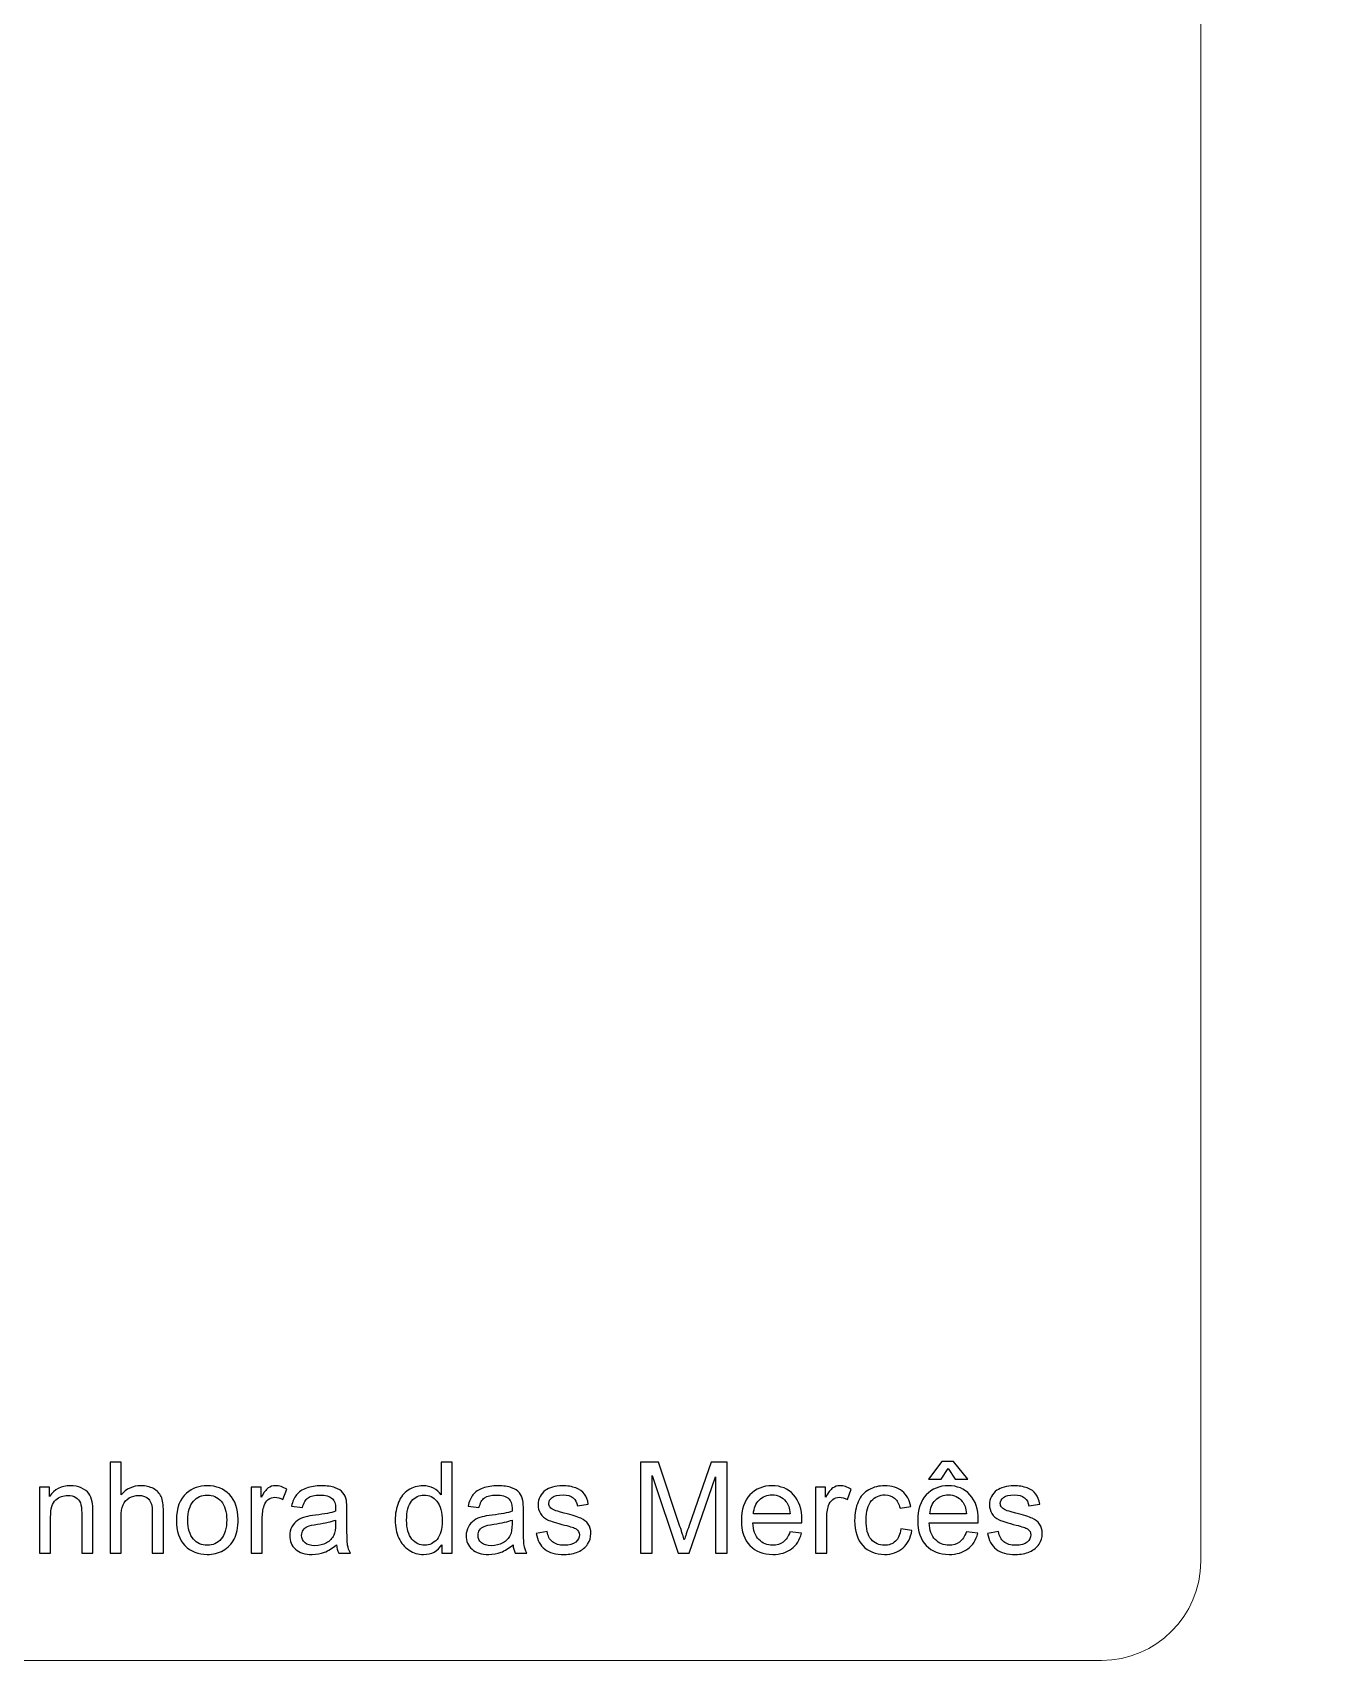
# Model space of a CAD drawing. Header units: millimetres. Extents: x -134 to 133, y -162 to 166.
# Drawn here: x 2.8 to 133.3, y -162 to 2.2 of the extents above; entities that cross this region are included whole.
import ezdxf

# ---------------------------------------------------------------- set-up
doc = ezdxf.new("R2010")
doc.units = ezdxf.units.MM
doc.header["$MEASUREMENT"] = 0
doc.layers.add('Camada 1', color=7, linetype='Continuous')

msp = doc.modelspace()

# ---------------------------------------------------------------- linework, layer by layer
at = {"layer": 'Camada 1', "color": 250, "lineweight": 9}
msp.add_open_spline([(116.988, 54.5105), (119.2175, 52.6726), (120.645, 49.8922), (120.645, 46.7945), (120.645, 46.7945), (120.645, 46.7945), (120.645, -152.0132), (120.645, -152.0132), (120.645, -152.0132), (120.645, -157.5132), (116.145, -162.0131), (110.645, -162.0131), (110.645, -162.0131), (110.645, -162.0131), (-110.4974, -162.0131), (-110.4974, -162.0131), (-110.4974, -162.0131), (-115.9974, -162.0131), (-120.4974, -157.5132), (-120.4974, -152.0132), (-120.4974, -152.0132), (-120.4974, -152.0132), (-120.4974, 46.7945), (-120.4974, 46.7945), (-120.4974, 46.7945), (-120.4974, 49.9418), (-119.0236, 52.7611), (-116.7324, 54.5976), (-116.7324, 54.5976), (-120.5942, 56.1412), (-123.912, 59.2826), (-125.8071, 64.4833), (-125.8071, 64.4833), (-133.6297, 85.9503), (-101.1914, 104.8485), (-80.6506, 93.2844), (-80.6506, 93.2844), (-73.9066, 89.4878), (-66.5243, 85.5481), (-62.4893, 94.2118), (-62.4893, 94.2118), (-60.6313, 91.2474), (-61.857, 89.659), (-58.4134, 85.569), (-58.4134, 85.569), (-47.4149, 72.5063), (-20.4788, 69.3511), (-12.5662, 80.955), (-12.5662, 80.955), (-5.6247, 91.1347), (-16.6613, 95.3443), (-19.0149, 94.2907), (-19.0149, 94.2907), (-19.0149, 94.2907), (-16.5687, 92.5904), (-16.5687, 92.5904), (-16.5687, 92.5904), (-7.7827, 87.2004), (-18.0842, 79.3493), (-23.0107, 78.693), (-23.0107, 78.693), (-39.6016, 76.4826), (-34.4709, 96.7939), (-34.7348, 97.4833), (-34.7348, 97.4833), (-35.9126, 98.736), (-36.5028, 98.9022), (-37.611, 99.8477), (-37.611, 99.8477), (-40.9194, 102.6701), (-42.7736, 104.5097), (-45.4176, 108.2238), (-45.4176, 108.2238), (-52.7442, 118.5157), (-45.8761, 128.565), (-37.55, 135.5109), (-37.55, 135.5109), (-35.6292, 137.1133), (-33.8432, 138.4733), (-31.0039, 139.8084), (-31.0039, 139.8084), (-28.1214, 141.1637), (-25.8478, 141.3659), (-23.1138, 142.278), (-23.1138, 142.278), (-27.4937, 144.0965), (-31.6026, 144.4994), (-29.8686, 151.4853), (-29.8686, 151.4853), (-28.7708, 155.9083), (-25.983, 158.6884), (-22.5085, 160.2961), (-22.5085, 160.2961), (-9.4008, 166.361), (-3.4093, 154.5586), (0.0274, 152.6398), (0.0274, 152.6398), (3.2186, 154.7741), (4.6135, 157.8551), (9.1365, 160.4954), (9.1365, 160.4954), (13.5748, 163.0861), (27.2982, 162.7136), (29.8975, 151.3807), (29.8975, 151.3807), (31.644, 143.7657), (25.7935, 143.7534), (23.4992, 142.0849), (23.4992, 142.0849), (35.909, 139.2442), (41.95, 132.7305), (47.1285, 123.4655), (47.1285, 123.4655), (53.3794, 112.2818), (39.7449, 101.1093), (34.757, 97.9546), (34.757, 97.9546), (34.9957, 92.9202), (36.3492, 86.951), (33.5971, 83.0275), (33.5971, 83.0275), (31.5891, 80.165), (28.1023, 77.8843), (22.8299, 78.6838), (22.8299, 78.6838), (18.6873, 79.312), (15.3408, 82.1904), (13.9028, 85.4142), (13.9028, 85.4142), (11.1748, 91.53), (16.5688, 91.5386), (19.0236, 94.2907), (19.0236, 94.2907), (15.916, 95.6365), (5.6025, 89.9129), (12.5044, 80.8362), (12.5044, 80.8362), (15.8348, 76.4564), (22.7999, 73.4626), (31.3317, 73.8002), (31.3317, 73.8002), (44.5801, 74.3243), (59.9266, 80.6888), (62.132, 94.4277), (62.132, 94.4277), (68.8155, 86.1682), (70.545, 88.2647), (80.6676, 93.3031), (80.6676, 93.3031), (103.9884, 104.9105), (133.3216, 84.8789), (125.7978, 64.4725), (125.7978, 64.4725), (124.044, 59.7159), (121.4389, 56.1281), (116.988, 54.5105)], degree=3, knots=[0, 0, 0, 0, 0.025, 0.025, 0.025, 0.025, 0.05, 0.05, 0.05, 0.05, 0.075, 0.075, 0.075, 0.075, 0.1, 0.1, 0.1, 0.1, 0.125, 0.125, 0.125, 0.125, 0.15, 0.15, 0.15, 0.15, 0.175, 0.175, 0.175, 0.175, 0.2, 0.2, 0.2, 0.2, 0.225, 0.225, 0.225, 0.225, 0.25, 0.25, 0.25, 0.25, 0.275, 0.275, 0.275, 0.275, 0.3, 0.3, 0.3, 0.3, 0.325, 0.325, 0.325, 0.325, 0.35, 0.35, 0.35, 0.35, 0.375, 0.375, 0.375, 0.375, 0.4, 0.4, 0.4, 0.4, 0.425, 0.425, 0.425, 0.425, 0.45, 0.45, 0.45, 0.45, 0.475, 0.475, 0.475, 0.475, 0.5, 0.5, 0.5, 0.5, 0.525, 0.525, 0.525, 0.525, 0.55, 0.55, 0.55, 0.55, 0.575, 0.575, 0.575, 0.575, 0.6, 0.6, 0.6, 0.6, 0.625, 0.625, 0.625, 0.625, 0.65, 0.65, 0.65, 0.65, 0.675, 0.675, 0.675, 0.675, 0.7, 0.7, 0.7, 0.7, 0.725, 0.725, 0.725, 0.725, 0.75, 0.75, 0.75, 0.75, 0.775, 0.775, 0.775, 0.775, 0.8, 0.8, 0.8, 0.8, 0.825, 0.825, 0.825, 0.825, 0.85, 0.85, 0.85, 0.85, 0.875, 0.875, 0.875, 0.875, 0.9, 0.9, 0.9, 0.9, 0.925, 0.925, 0.925, 0.925, 0.95, 0.95, 0.95, 0.95, 1, 1, 1, 1], dxfattribs=at)
at = {"layer": 'Camada 1', "color": 250}
for points, knots in [([(10.6125, -151.1814), (10.6125, -151.1814), (10.6125, -142.0125), (10.6125, -142.0125), (10.6125, -142.0125), (10.6125, -142.0125), (11.7394, -142.0125), (11.7394, -142.0125), (11.7394, -142.0125), (11.7394, -142.0125), (11.7394, -145.3121), (11.7394, -145.3121), (11.7394, -145.3121), (12.2623, -144.6996), (12.9218, -144.3944), (13.72, -144.3944), (13.72, -144.3944), (14.2087, -144.3944), (14.6335, -144.4904), (14.9963, -144.6846), (14.9963, -144.6846), (15.357, -144.8789), (15.6152, -145.1456), (15.771, -145.4871), (15.771, -145.4871), (15.9268, -145.8286), (16.0037, -146.3259), (16.0037, -146.9747), (16.0037, -146.9747), (16.0037, -146.9747), (16.0037, -151.1814), (16.0037, -151.1814), (16.0037, -151.1814), (16.0037, -151.1814), (14.8768, -151.1814), (14.8768, -151.1814), (14.8768, -151.1814), (14.8768, -151.1814), (14.8768, -146.979), (14.8768, -146.979), (14.8768, -146.979), (14.8768, -146.4177), (14.7551, -146.0079), (14.5139, -145.7518), (14.5139, -145.7518), (14.2706, -145.4957), (13.9292, -145.3676), (13.4852, -145.3676), (13.4852, -145.3676), (13.1544, -145.3676), (12.8428, -145.453), (12.5504, -145.6259), (12.5504, -145.6259), (12.258, -145.7987), (12.051, -146.0335), (11.9251, -146.3302), (11.9251, -146.3302), (11.8013, -146.6247), (11.7394, -147.0324), (11.7394, -147.5531), (11.7394, -147.5531), (11.7394, -147.5531), (11.7394, -151.1814), (11.7394, -151.1814), (11.7394, -151.1814), (11.7394, -151.1814), (10.6125, -151.1814), (10.6125, -151.1814)], [0, 0, 0, 0, 0.05555556, 0.05555556, 0.05555556, 0.05555556, 0.11111111, 0.11111111, 0.11111111, 0.11111111, 0.16666667, 0.16666667, 0.16666667, 0.16666667, 0.22222222, 0.22222222, 0.22222222, 0.22222222, 0.27777778, 0.27777778, 0.27777778, 0.27777778, 0.33333333, 0.33333333, 0.33333333, 0.33333333, 0.38888889, 0.38888889, 0.38888889, 0.38888889, 0.44444444, 0.44444444, 0.44444444, 0.44444444, 0.5, 0.5, 0.5, 0.5, 0.55555556, 0.55555556, 0.55555556, 0.55555556, 0.61111111, 0.61111111, 0.61111111, 0.61111111, 0.66666667, 0.66666667, 0.66666667, 0.66666667, 0.72222222, 0.72222222, 0.72222222, 0.72222222, 0.77777778, 0.77777778, 0.77777778, 0.77777778, 0.83333333, 0.83333333, 0.83333333, 0.83333333, 0.88888889, 0.88888889, 0.88888889, 0.88888889, 1, 1, 1, 1]), ([(44.0909, -151.1814), (44.0909, -151.1814), (44.0909, -150.3384), (44.0909, -150.3384), (44.0909, -150.3384), (43.6704, -150.9936), (43.0515, -151.3223), (42.2341, -151.3223), (42.2341, -151.3223), (41.7048, -151.3223), (41.2181, -151.1771), (40.7763, -150.8847), (40.7763, -150.8847), (40.3324, -150.5945), (39.9888, -150.1868), (39.7434, -149.6661), (39.7434, -149.6661), (39.5, -149.1432), (39.3784, -148.5434), (39.3784, -147.8647), (39.3784, -147.8647), (39.3784, -147.2031), (39.4894, -146.6034), (39.7092, -146.0634), (39.7092, -146.0634), (39.9312, -145.5255), (40.262, -145.1115), (40.7038, -144.8255), (40.7038, -144.8255), (41.1434, -144.5374), (41.6386, -144.3944), (42.1828, -144.3944), (42.1828, -144.3944), (42.5841, -144.3944), (42.9405, -144.4798), (43.2521, -144.6484), (43.2521, -144.6484), (43.5637, -144.817), (43.8177, -145.0389), (44.0141, -145.31), (44.0141, -145.31), (44.0141, -145.31), (44.0141, -142.0125), (44.0141, -142.0125), (44.0141, -142.0125), (44.0141, -142.0125), (45.141, -142.0125), (45.141, -142.0125), (45.141, -142.0125), (45.141, -142.0125), (45.141, -151.1814), (45.141, -151.1814), (45.141, -151.1814), (45.141, -151.1814), (44.0909, -151.1814), (44.0909, -151.1814)], [0, 0, 0, 0, 0.06666667, 0.06666667, 0.06666667, 0.06666667, 0.13333333, 0.13333333, 0.13333333, 0.13333333, 0.2, 0.2, 0.2, 0.2, 0.26666667, 0.26666667, 0.26666667, 0.26666667, 0.33333333, 0.33333333, 0.33333333, 0.33333333, 0.4, 0.4, 0.4, 0.4, 0.46666667, 0.46666667, 0.46666667, 0.46666667, 0.53333333, 0.53333333, 0.53333333, 0.53333333, 0.6, 0.6, 0.6, 0.6, 0.66666667, 0.66666667, 0.66666667, 0.66666667, 0.73333333, 0.73333333, 0.73333333, 0.73333333, 0.8, 0.8, 0.8, 0.8, 0.86666667, 0.86666667, 0.86666667, 0.86666667, 1, 1, 1, 1]), ([(64.1212, -151.1814), (64.1212, -151.1814), (64.1212, -142.0125), (64.1212, -142.0125), (64.1212, -142.0125), (64.1212, -142.0125), (65.9396, -142.0125), (65.9396, -142.0125), (65.9396, -142.0125), (65.9396, -142.0125), (68.1081, -148.5029), (68.1081, -148.5029), (68.1081, -148.5029), (68.3087, -149.1069), (68.4538, -149.5593), (68.5456, -149.8603), (68.5456, -149.8603), (68.6502, -149.5273), (68.8145, -149.0364), (69.0365, -148.3898), (69.0365, -148.3898), (69.0365, -148.3898), (71.2433, -142.0125), (71.2433, -142.0125), (71.2433, -142.0125), (71.2433, -142.0125), (72.8675, -142.0125), (72.8675, -142.0125), (72.8675, -142.0125), (72.8675, -142.0125), (72.8675, -151.1814), (72.8675, -151.1814), (72.8675, -151.1814), (72.8675, -151.1814), (71.7022, -151.1814), (71.7022, -151.1814), (71.7022, -151.1814), (71.7022, -151.1814), (71.7022, -143.5108), (71.7022, -143.5108), (71.7022, -143.5108), (71.7022, -143.5108), (69.0258, -151.1814), (69.0258, -151.1814), (69.0258, -151.1814), (69.0258, -151.1814), (67.9331, -151.1814), (67.9331, -151.1814), (67.9331, -151.1814), (67.9331, -151.1814), (65.2865, -143.3699), (65.2865, -143.3699), (65.2865, -143.3699), (65.2865, -143.3699), (65.2865, -151.1814), (65.2865, -151.1814), (65.2865, -151.1814), (65.2865, -151.1814), (64.1212, -151.1814), (64.1212, -151.1814)], [0, 0, 0, 0, 0.0625, 0.0625, 0.0625, 0.0625, 0.125, 0.125, 0.125, 0.125, 0.1875, 0.1875, 0.1875, 0.1875, 0.25, 0.25, 0.25, 0.25, 0.3125, 0.3125, 0.3125, 0.3125, 0.375, 0.375, 0.375, 0.375, 0.4375, 0.4375, 0.4375, 0.4375, 0.5, 0.5, 0.5, 0.5, 0.5625, 0.5625, 0.5625, 0.5625, 0.625, 0.625, 0.625, 0.625, 0.6875, 0.6875, 0.6875, 0.6875, 0.75, 0.75, 0.75, 0.75, 0.8125, 0.8125, 0.8125, 0.8125, 0.875, 0.875, 0.875, 0.875, 1, 1, 1, 1]), ([(95.1644, -142.6528), (95.1644, -142.6528), (94.4665, -143.7157), (94.4665, -143.7157), (94.4665, -143.7157), (94.4665, -143.7157), (93.1859, -143.7157), (93.1859, -143.7157), (93.1859, -143.7157), (93.1859, -143.7157), (94.5241, -141.9613), (94.5241, -141.9613), (94.5241, -141.9613), (94.5241, -141.9613), (95.715, -141.9613), (95.715, -141.9613), (95.715, -141.9613), (95.715, -141.9613), (97.1429, -143.7157), (97.1429, -143.7157), (97.1429, -143.7157), (97.1429, -143.7157), (95.8623, -143.7157), (95.8623, -143.7157), (95.8623, -143.7157), (95.8623, -143.7157), (95.1644, -142.6528), (95.1644, -142.6528)], [0, 0, 0, 0, 0.125, 0.125, 0.125, 0.125, 0.25, 0.25, 0.25, 0.25, 0.375, 0.375, 0.375, 0.375, 0.5, 0.5, 0.5, 0.5, 0.625, 0.625, 0.625, 0.625, 0.75, 0.75, 0.75, 0.75, 1, 1, 1, 1]), ([(3.4904, -151.1814), (3.4904, -151.1814), (3.4904, -144.5352), (3.4904, -144.5352), (3.4904, -144.5352), (3.4904, -144.5352), (4.502, -144.5352), (4.502, -144.5352), (4.502, -144.5352), (4.502, -144.5352), (4.502, -145.4786), (4.502, -145.4786), (4.502, -145.4786), (4.9886, -144.7551), (5.693, -144.3944), (6.6128, -144.3944), (6.6128, -144.3944), (7.0141, -144.3944), (7.3812, -144.4669), (7.7163, -144.6099), (7.7163, -144.6099), (8.0513, -144.7529), (8.3032, -144.9429), (8.4697, -145.1755), (8.4697, -145.1755), (8.6361, -145.4082), (8.7535, -145.6856), (8.8197, -146.0058), (8.8197, -146.0058), (8.8602, -146.2149), (8.8816, -146.5799), (8.8816, -147.1007), (8.8816, -147.1007), (8.8816, -147.1007), (8.8816, -151.1814), (8.8816, -151.1814), (8.8816, -151.1814), (8.8816, -151.1814), (7.7547, -151.1814), (7.7547, -151.1814), (7.7547, -151.1814), (7.7547, -151.1814), (7.7547, -147.1433), (7.7547, -147.1433), (7.7547, -147.1433), (7.7547, -146.6845), (7.712, -146.3408), (7.6245, -146.1146), (7.6245, -146.1146), (7.537, -145.8884), (7.3812, -145.707), (7.1592, -145.5704), (7.1592, -145.5704), (6.9372, -145.4359), (6.6747, -145.3676), (6.3759, -145.3676), (6.3759, -145.3676), (5.8978, -145.3676), (5.4859, -145.5191), (5.138, -145.8243), (5.138, -145.8243), (4.7902, -146.1274), (4.6173, -146.7058), (4.6173, -147.5553), (4.6173, -147.5553), (4.6173, -147.5553), (4.6173, -151.1814), (4.6173, -151.1814), (4.6173, -151.1814), (4.6173, -151.1814), (3.4904, -151.1814), (3.4904, -151.1814)], [0, 0, 0, 0, 0.05263158, 0.05263158, 0.05263158, 0.05263158, 0.10526316, 0.10526316, 0.10526316, 0.10526316, 0.15789474, 0.15789474, 0.15789474, 0.15789474, 0.21052632, 0.21052632, 0.21052632, 0.21052632, 0.26315789, 0.26315789, 0.26315789, 0.26315789, 0.31578947, 0.31578947, 0.31578947, 0.31578947, 0.36842105, 0.36842105, 0.36842105, 0.36842105, 0.42105263, 0.42105263, 0.42105263, 0.42105263, 0.47368421, 0.47368421, 0.47368421, 0.47368421, 0.52631579, 0.52631579, 0.52631579, 0.52631579, 0.57894737, 0.57894737, 0.57894737, 0.57894737, 0.63157895, 0.63157895, 0.63157895, 0.63157895, 0.68421053, 0.68421053, 0.68421053, 0.68421053, 0.73684211, 0.73684211, 0.73684211, 0.73684211, 0.78947368, 0.78947368, 0.78947368, 0.78947368, 0.84210526, 0.84210526, 0.84210526, 0.84210526, 0.89473684, 0.89473684, 0.89473684, 0.89473684, 1, 1, 1, 1]), ([(17.312, -147.8583), (17.312, -146.6311), (17.6535, -145.7219), (18.3386, -145.1307), (18.3386, -145.1307), (18.9084, -144.6398), (19.6063, -144.3944), (20.428, -144.3944), (20.428, -144.3944), (21.3394, -144.3944), (22.0864, -144.6932), (22.6669, -145.2908), (22.6669, -145.2908), (23.2453, -145.8862), (23.5356, -146.7122), (23.5356, -147.7644), (23.5356, -147.7644), (23.5356, -148.6181), (23.4075, -149.2883), (23.1514, -149.777), (23.1514, -149.777), (22.8953, -150.2658), (22.5218, -150.6457), (22.0309, -150.9167), (22.0309, -150.9167), (21.5421, -151.1878), (21.0064, -151.3223), (20.428, -151.3223), (20.428, -151.3223), (19.4975, -151.3223), (18.7462, -151.0256), (18.1721, -150.4301), (18.1721, -150.4301), (17.598, -149.8347), (17.312, -148.9767), (17.312, -147.8583)], [0, 0, 0, 0, 0.1, 0.1, 0.1, 0.1, 0.2, 0.2, 0.2, 0.2, 0.3, 0.3, 0.3, 0.3, 0.4, 0.4, 0.4, 0.4, 0.5, 0.5, 0.5, 0.5, 0.6, 0.6, 0.6, 0.6, 0.7, 0.7, 0.7, 0.7, 0.8, 0.8, 0.8, 0.8, 1, 1, 1, 1]), ([(24.8439, -151.1814), (24.8439, -151.1814), (24.8439, -144.5352), (24.8439, -144.5352), (24.8439, -144.5352), (24.8439, -144.5352), (25.8555, -144.5352), (25.8555, -144.5352), (25.8555, -144.5352), (25.8555, -144.5352), (25.8555, -145.5533), (25.8555, -145.5533), (25.8555, -145.5533), (26.1138, -145.0816), (26.3528, -144.77), (26.5726, -144.6206), (26.5726, -144.6206), (26.7925, -144.4691), (27.0336, -144.3944), (27.2962, -144.3944), (27.2962, -144.3944), (27.6761, -144.3944), (28.0624, -144.5139), (28.4551, -144.7508), (28.4551, -144.7508), (28.4551, -144.7508), (28.0538, -145.7902), (28.0538, -145.7902), (28.0538, -145.7902), (27.7806, -145.6365), (27.5075, -145.5597), (27.2343, -145.5597), (27.2343, -145.5597), (26.9888, -145.5597), (26.769, -145.6344), (26.5748, -145.7817), (26.5748, -145.7817), (26.3806, -145.9289), (26.2418, -146.1338), (26.1586, -146.3963), (26.1586, -146.3963), (26.0327, -146.7954), (25.9708, -147.233), (25.9708, -147.7089), (25.9708, -147.7089), (25.9708, -147.7089), (25.9708, -151.1814), (25.9708, -151.1814), (25.9708, -151.1814), (25.9708, -151.1814), (24.8439, -151.1814), (24.8439, -151.1814)], [0, 0, 0, 0, 0.07142857, 0.07142857, 0.07142857, 0.07142857, 0.14285714, 0.14285714, 0.14285714, 0.14285714, 0.21428571, 0.21428571, 0.21428571, 0.21428571, 0.28571429, 0.28571429, 0.28571429, 0.28571429, 0.35714286, 0.35714286, 0.35714286, 0.35714286, 0.42857143, 0.42857143, 0.42857143, 0.42857143, 0.5, 0.5, 0.5, 0.5, 0.57142857, 0.57142857, 0.57142857, 0.57142857, 0.64285714, 0.64285714, 0.64285714, 0.64285714, 0.71428571, 0.71428571, 0.71428571, 0.71428571, 0.78571429, 0.78571429, 0.78571429, 0.78571429, 0.85714286, 0.85714286, 0.85714286, 0.85714286, 1, 1, 1, 1]), ([(33.4621, -150.349), (33.0438, -150.7055), (32.6404, -150.9552), (32.2541, -151.1024), (32.2541, -151.1024), (31.8678, -151.2497), (31.4537, -151.3223), (31.0098, -151.3223), (31.0098, -151.3223), (30.2799, -151.3223), (29.7186, -151.1451), (29.3259, -150.7887), (29.3259, -150.7887), (28.9332, -150.4344), (28.7368, -149.9798), (28.7368, -149.427), (28.7368, -149.427), (28.7368, -149.1026), (28.8115, -148.8059), (28.9588, -148.537), (28.9588, -148.537), (29.1082, -148.2681), (29.3024, -148.0547), (29.5414, -147.8925), (29.5414, -147.8925), (29.7826, -147.7303), (30.0515, -147.6065), (30.3525, -147.5232), (30.3525, -147.5232), (30.5744, -147.4656), (30.9095, -147.4101), (31.3556, -147.3546), (31.3556, -147.3546), (32.2648, -147.2479), (32.9371, -147.1177), (33.3661, -146.9683), (33.3661, -146.9683), (33.3703, -146.8147), (33.3725, -146.7165), (33.3725, -146.6759), (33.3725, -146.6759), (33.3725, -146.2192), (33.2658, -145.8969), (33.0523, -145.7091), (33.0523, -145.7091), (32.7642, -145.4551), (32.3352, -145.3292), (31.7675, -145.3292), (31.7675, -145.3292), (31.2361, -145.3292), (30.8433, -145.4231), (30.5915, -145.6088), (30.5915, -145.6088), (30.3375, -145.7945), (30.1518, -146.1231), (30.0302, -146.597), (30.0302, -146.597), (30.0302, -146.597), (28.9289, -146.4433), (28.9289, -146.4433), (28.9289, -146.4433), (29.0292, -145.9716), (29.1935, -145.5896), (29.424, -145.2993), (29.424, -145.2993), (29.6545, -145.0091), (29.9875, -144.7871), (30.4229, -144.6292), (30.4229, -144.6292), (30.8561, -144.4733), (31.362, -144.3944), (31.934, -144.3944), (31.934, -144.3944), (32.5017, -144.3944), (32.9648, -144.4605), (33.3212, -144.595), (33.3212, -144.595), (33.6755, -144.7295), (33.9381, -144.8959), (34.1045, -145.0987), (34.1045, -145.0987), (34.271, -145.3014), (34.3884, -145.5576), (34.4567, -145.867), (34.4567, -145.867), (34.493, -146.0591), (34.5122, -146.4049), (34.5122, -146.9022), (34.5122, -146.9022), (34.5122, -146.9022), (34.5122, -148.3962), (34.5122, -148.3962), (34.5122, -148.3962), (34.5122, -149.4398), (34.5357, -150.0993), (34.5826, -150.3789), (34.5826, -150.3789), (34.6274, -150.6585), (34.7213, -150.9253), (34.8579, -151.1814), (34.8579, -151.1814), (34.8579, -151.1814), (33.6798, -151.1814), (33.6798, -151.1814), (33.6798, -151.1814), (33.5667, -150.9445), (33.4941, -150.667), (33.4621, -150.349)], [0, 0, 0, 0, 0.03571429, 0.03571429, 0.03571429, 0.03571429, 0.07142857, 0.07142857, 0.07142857, 0.07142857, 0.10714286, 0.10714286, 0.10714286, 0.10714286, 0.14285714, 0.14285714, 0.14285714, 0.14285714, 0.17857143, 0.17857143, 0.17857143, 0.17857143, 0.21428571, 0.21428571, 0.21428571, 0.21428571, 0.25, 0.25, 0.25, 0.25, 0.28571429, 0.28571429, 0.28571429, 0.28571429, 0.32142857, 0.32142857, 0.32142857, 0.32142857, 0.35714286, 0.35714286, 0.35714286, 0.35714286, 0.39285714, 0.39285714, 0.39285714, 0.39285714, 0.42857143, 0.42857143, 0.42857143, 0.42857143, 0.46428571, 0.46428571, 0.46428571, 0.46428571, 0.5, 0.5, 0.5, 0.5, 0.53571429, 0.53571429, 0.53571429, 0.53571429, 0.57142857, 0.57142857, 0.57142857, 0.57142857, 0.60714286, 0.60714286, 0.60714286, 0.60714286, 0.64285714, 0.64285714, 0.64285714, 0.64285714, 0.67857143, 0.67857143, 0.67857143, 0.67857143, 0.71428571, 0.71428571, 0.71428571, 0.71428571, 0.75, 0.75, 0.75, 0.75, 0.78571429, 0.78571429, 0.78571429, 0.78571429, 0.82142857, 0.82142857, 0.82142857, 0.82142857, 0.85714286, 0.85714286, 0.85714286, 0.85714286, 0.89285714, 0.89285714, 0.89285714, 0.89285714, 0.92857143, 0.92857143, 0.92857143, 0.92857143, 1, 1, 1, 1]), ([(51.2642, -150.349), (50.8459, -150.7055), (50.4425, -150.9552), (50.0562, -151.1024), (50.0562, -151.1024), (49.6699, -151.2497), (49.2558, -151.3223), (48.8119, -151.3223), (48.8119, -151.3223), (48.082, -151.3223), (47.5207, -151.1451), (47.128, -150.7887), (47.128, -150.7887), (46.7353, -150.4344), (46.5389, -149.9798), (46.5389, -149.427), (46.5389, -149.427), (46.5389, -149.1026), (46.6136, -148.8059), (46.7609, -148.537), (46.7609, -148.537), (46.9103, -148.2681), (47.1045, -148.0547), (47.3435, -147.8925), (47.3435, -147.8925), (47.5847, -147.7303), (47.8536, -147.6065), (48.1546, -147.5232), (48.1546, -147.5232), (48.3765, -147.4656), (48.7116, -147.4101), (49.1577, -147.3546), (49.1577, -147.3546), (50.0669, -147.2479), (50.7392, -147.1177), (51.1682, -146.9683), (51.1682, -146.9683), (51.1724, -146.8147), (51.1746, -146.7165), (51.1746, -146.6759), (51.1746, -146.6759), (51.1746, -146.2192), (51.0679, -145.8969), (50.8544, -145.7091), (50.8544, -145.7091), (50.5663, -145.4551), (50.1373, -145.3292), (49.5696, -145.3292), (49.5696, -145.3292), (49.0382, -145.3292), (48.6454, -145.4231), (48.3936, -145.6088), (48.3936, -145.6088), (48.1396, -145.7945), (47.9539, -146.1231), (47.8323, -146.597), (47.8323, -146.597), (47.8323, -146.597), (46.731, -146.4433), (46.731, -146.4433), (46.731, -146.4433), (46.8313, -145.9716), (46.9956, -145.5896), (47.2261, -145.2993), (47.2261, -145.2993), (47.4566, -145.0091), (47.7896, -144.7871), (48.225, -144.6292), (48.225, -144.6292), (48.6582, -144.4733), (49.1641, -144.3944), (49.7361, -144.3944), (49.7361, -144.3944), (50.3038, -144.3944), (50.7669, -144.4605), (51.1233, -144.595), (51.1233, -144.595), (51.4776, -144.7295), (51.7402, -144.8959), (51.9066, -145.0987), (51.9066, -145.0987), (52.0731, -145.3014), (52.1905, -145.5576), (52.2588, -145.867), (52.2588, -145.867), (52.2951, -146.0591), (52.3143, -146.4049), (52.3143, -146.9022), (52.3143, -146.9022), (52.3143, -146.9022), (52.3143, -148.3962), (52.3143, -148.3962), (52.3143, -148.3962), (52.3143, -149.4398), (52.3378, -150.0993), (52.3847, -150.3789), (52.3847, -150.3789), (52.4295, -150.6585), (52.5234, -150.9253), (52.66, -151.1814), (52.66, -151.1814), (52.66, -151.1814), (51.4819, -151.1814), (51.4819, -151.1814), (51.4819, -151.1814), (51.3688, -150.9445), (51.2962, -150.667), (51.2642, -150.349)], [0, 0, 0, 0, 0.03571429, 0.03571429, 0.03571429, 0.03571429, 0.07142857, 0.07142857, 0.07142857, 0.07142857, 0.10714286, 0.10714286, 0.10714286, 0.10714286, 0.14285714, 0.14285714, 0.14285714, 0.14285714, 0.17857143, 0.17857143, 0.17857143, 0.17857143, 0.21428571, 0.21428571, 0.21428571, 0.21428571, 0.25, 0.25, 0.25, 0.25, 0.28571429, 0.28571429, 0.28571429, 0.28571429, 0.32142857, 0.32142857, 0.32142857, 0.32142857, 0.35714286, 0.35714286, 0.35714286, 0.35714286, 0.39285714, 0.39285714, 0.39285714, 0.39285714, 0.42857143, 0.42857143, 0.42857143, 0.42857143, 0.46428571, 0.46428571, 0.46428571, 0.46428571, 0.5, 0.5, 0.5, 0.5, 0.53571429, 0.53571429, 0.53571429, 0.53571429, 0.57142857, 0.57142857, 0.57142857, 0.57142857, 0.60714286, 0.60714286, 0.60714286, 0.60714286, 0.64285714, 0.64285714, 0.64285714, 0.64285714, 0.67857143, 0.67857143, 0.67857143, 0.67857143, 0.71428571, 0.71428571, 0.71428571, 0.71428571, 0.75, 0.75, 0.75, 0.75, 0.78571429, 0.78571429, 0.78571429, 0.78571429, 0.82142857, 0.82142857, 0.82142857, 0.82142857, 0.85714286, 0.85714286, 0.85714286, 0.85714286, 0.89285714, 0.89285714, 0.89285714, 0.89285714, 0.92857143, 0.92857143, 0.92857143, 0.92857143, 1, 1, 1, 1]), ([(53.597, -149.1965), (53.597, -149.1965), (54.7111, -149.0172), (54.7111, -149.0172), (54.7111, -149.0172), (54.773, -149.4633), (54.948, -149.8048), (55.234, -150.0438), (55.234, -150.0438), (55.52, -150.2807), (55.9212, -150.4003), (56.4334, -150.4003), (56.4334, -150.4003), (56.9521, -150.4003), (57.3362, -150.2957), (57.5881, -150.0844), (57.5881, -150.0844), (57.8378, -149.8752), (57.9637, -149.6276), (57.9637, -149.3438), (57.9637, -149.3438), (57.9637, -149.0898), (57.8506, -148.8892), (57.6265, -148.744), (57.6265, -148.744), (57.4686, -148.6437), (57.0844, -148.5178), (56.474, -148.362), (56.474, -148.362), (55.6502, -148.155), (55.0803, -147.9757), (54.7602, -147.8242), (54.7602, -147.8242), (54.4422, -147.6705), (54.201, -147.4613), (54.0366, -147.1924), (54.0366, -147.1924), (53.8723, -146.9256), (53.7891, -146.629), (53.7891, -146.3046), (53.7891, -146.3046), (53.7891, -146.0079), (53.8574, -145.7347), (53.9918, -145.4829), (53.9918, -145.4829), (54.1284, -145.231), (54.312, -145.0219), (54.5446, -144.8554), (54.5446, -144.8554), (54.7196, -144.7273), (54.9586, -144.6185), (55.2596, -144.5288), (55.2596, -144.5288), (55.5627, -144.4392), (55.8849, -144.3944), (56.2307, -144.3944), (56.2307, -144.3944), (56.7514, -144.3944), (57.2082, -144.4691), (57.6009, -144.6206), (57.6009, -144.6206), (57.9957, -144.77), (58.286, -144.9749), (58.4738, -145.231), (58.4738, -145.231), (58.6595, -145.4893), (58.7897, -145.8329), (58.8601, -146.264), (58.8601, -146.264), (58.8601, -146.264), (57.7588, -146.4177), (57.7588, -146.4177), (57.7588, -146.4177), (57.7097, -146.0719), (57.5646, -145.8009), (57.3256, -145.6067), (57.3256, -145.6067), (57.0865, -145.4124), (56.7493, -145.3164), (56.3118, -145.3164), (56.3118, -145.3164), (55.7974, -145.3164), (55.4282, -145.4018), (55.2084, -145.5725), (55.2084, -145.5725), (54.9885, -145.7432), (54.8775, -145.9439), (54.8775, -146.1722), (54.8775, -146.1722), (54.8775, -146.3174), (54.9224, -146.4497), (55.0141, -146.5671), (55.0141, -146.5671), (55.1059, -146.6866), (55.2489, -146.7869), (55.4453, -146.8659), (55.4453, -146.8659), (55.5584, -146.9086), (55.8871, -147.0046), (56.4377, -147.154), (56.4377, -147.154), (57.2317, -147.3653), (57.7866, -147.5403), (58.1024, -147.6748), (58.1024, -147.6748), (58.4183, -147.8092), (58.6659, -148.0077), (58.8452, -148.2638), (58.8452, -148.2638), (59.0266, -148.5221), (59.1162, -148.8422), (59.1162, -149.2264), (59.1162, -149.2264), (59.1162, -149.5999), (59.0074, -149.9521), (58.7876, -150.2829), (58.7876, -150.2829), (58.5677, -150.6137), (58.2518, -150.8698), (57.8399, -151.0512), (57.8399, -151.0512), (57.4259, -151.2326), (56.9585, -151.3223), (56.4377, -151.3223), (56.4377, -151.3223), (55.5755, -151.3223), (54.916, -151.143), (54.4635, -150.7866), (54.4635, -150.7866), (54.011, -150.428), (53.7229, -149.8987), (53.597, -149.1965)], [0, 0, 0, 0, 0.02941176, 0.02941176, 0.02941176, 0.02941176, 0.05882353, 0.05882353, 0.05882353, 0.05882353, 0.08823529, 0.08823529, 0.08823529, 0.08823529, 0.11764706, 0.11764706, 0.11764706, 0.11764706, 0.14705882, 0.14705882, 0.14705882, 0.14705882, 0.17647059, 0.17647059, 0.17647059, 0.17647059, 0.20588235, 0.20588235, 0.20588235, 0.20588235, 0.23529412, 0.23529412, 0.23529412, 0.23529412, 0.26470588, 0.26470588, 0.26470588, 0.26470588, 0.29411765, 0.29411765, 0.29411765, 0.29411765, 0.32352941, 0.32352941, 0.32352941, 0.32352941, 0.35294118, 0.35294118, 0.35294118, 0.35294118, 0.38235294, 0.38235294, 0.38235294, 0.38235294, 0.41176471, 0.41176471, 0.41176471, 0.41176471, 0.44117647, 0.44117647, 0.44117647, 0.44117647, 0.47058824, 0.47058824, 0.47058824, 0.47058824, 0.5, 0.5, 0.5, 0.5, 0.52941176, 0.52941176, 0.52941176, 0.52941176, 0.55882353, 0.55882353, 0.55882353, 0.55882353, 0.58823529, 0.58823529, 0.58823529, 0.58823529, 0.61764706, 0.61764706, 0.61764706, 0.61764706, 0.64705882, 0.64705882, 0.64705882, 0.64705882, 0.67647059, 0.67647059, 0.67647059, 0.67647059, 0.70588235, 0.70588235, 0.70588235, 0.70588235, 0.73529412, 0.73529412, 0.73529412, 0.73529412, 0.76470588, 0.76470588, 0.76470588, 0.76470588, 0.79411765, 0.79411765, 0.79411765, 0.79411765, 0.82352941, 0.82352941, 0.82352941, 0.82352941, 0.85294118, 0.85294118, 0.85294118, 0.85294118, 0.88235294, 0.88235294, 0.88235294, 0.88235294, 0.91176471, 0.91176471, 0.91176471, 0.91176471, 0.94117647, 0.94117647, 0.94117647, 0.94117647, 1, 1, 1, 1]), ([(79.2063, -149.03), (79.2063, -149.03), (80.3716, -149.1837), (80.3716, -149.1837), (80.3716, -149.1837), (80.1902, -149.8603), (79.8508, -150.3874), (79.3557, -150.7609), (79.3557, -150.7609), (78.8605, -151.1344), (78.2288, -151.3223), (77.4583, -151.3223), (77.4583, -151.3223), (76.4894, -151.3223), (75.721, -151.0235), (75.1533, -150.4259), (75.1533, -150.4259), (74.5856, -149.8304), (74.3017, -148.9916), (74.3017, -147.9138), (74.3017, -147.9138), (74.3017, -146.7997), (74.5877, -145.9332), (75.1618, -145.3185), (75.1618, -145.3185), (75.7359, -144.7017), (76.4808, -144.3944), (77.3964, -144.3944), (77.3964, -144.3944), (78.2821, -144.3944), (79.0057, -144.6953), (79.567, -145.2993), (79.567, -145.2993), (80.1283, -145.9033), (80.41, -146.7528), (80.41, -147.8476), (80.41, -147.8476), (80.41, -147.9138), (80.4079, -148.0141), (80.4036, -148.1464), (80.4036, -148.1464), (80.4036, -148.1464), (75.4542, -148.1464), (75.4542, -148.1464), (75.4542, -148.1464), (75.4969, -148.8742), (75.7018, -149.4334), (76.0732, -149.8197), (76.0732, -149.8197), (76.4424, -150.206), (76.9055, -150.4003), (77.4583, -150.4003), (77.4583, -150.4003), (77.8702, -150.4003), (78.2224, -150.2914), (78.5127, -150.0737), (78.5127, -150.0737), (78.805, -149.856), (79.0356, -149.5081), (79.2063, -149.03)], [0, 0, 0, 0, 0.0625, 0.0625, 0.0625, 0.0625, 0.125, 0.125, 0.125, 0.125, 0.1875, 0.1875, 0.1875, 0.1875, 0.25, 0.25, 0.25, 0.25, 0.3125, 0.3125, 0.3125, 0.3125, 0.375, 0.375, 0.375, 0.375, 0.4375, 0.4375, 0.4375, 0.4375, 0.5, 0.5, 0.5, 0.5, 0.5625, 0.5625, 0.5625, 0.5625, 0.625, 0.625, 0.625, 0.625, 0.6875, 0.6875, 0.6875, 0.6875, 0.75, 0.75, 0.75, 0.75, 0.8125, 0.8125, 0.8125, 0.8125, 0.875, 0.875, 0.875, 0.875, 1, 1, 1, 1]), ([(81.7824, -151.1814), (81.7824, -151.1814), (81.7824, -144.5352), (81.7824, -144.5352), (81.7824, -144.5352), (81.7824, -144.5352), (82.794, -144.5352), (82.794, -144.5352), (82.794, -144.5352), (82.794, -144.5352), (82.794, -145.5533), (82.794, -145.5533), (82.794, -145.5533), (83.0523, -145.0816), (83.2913, -144.77), (83.5111, -144.6206), (83.5111, -144.6206), (83.731, -144.4691), (83.9721, -144.3944), (84.2347, -144.3944), (84.2347, -144.3944), (84.6146, -144.3944), (85.0009, -144.5139), (85.3936, -144.7508), (85.3936, -144.7508), (85.3936, -144.7508), (84.9923, -145.7902), (84.9923, -145.7902), (84.9923, -145.7902), (84.7191, -145.6365), (84.446, -145.5597), (84.1728, -145.5597), (84.1728, -145.5597), (83.9273, -145.5597), (83.7075, -145.6344), (83.5133, -145.7817), (83.5133, -145.7817), (83.3191, -145.9289), (83.1803, -146.1338), (83.0971, -146.3963), (83.0971, -146.3963), (82.9712, -146.7954), (82.9093, -147.233), (82.9093, -147.7089), (82.9093, -147.7089), (82.9093, -147.7089), (82.9093, -151.1814), (82.9093, -151.1814), (82.9093, -151.1814), (82.9093, -151.1814), (81.7824, -151.1814), (81.7824, -151.1814)], [0, 0, 0, 0, 0.07142857, 0.07142857, 0.07142857, 0.07142857, 0.14285714, 0.14285714, 0.14285714, 0.14285714, 0.21428571, 0.21428571, 0.21428571, 0.21428571, 0.28571429, 0.28571429, 0.28571429, 0.28571429, 0.35714286, 0.35714286, 0.35714286, 0.35714286, 0.42857143, 0.42857143, 0.42857143, 0.42857143, 0.5, 0.5, 0.5, 0.5, 0.57142857, 0.57142857, 0.57142857, 0.57142857, 0.64285714, 0.64285714, 0.64285714, 0.64285714, 0.71428571, 0.71428571, 0.71428571, 0.71428571, 0.78571429, 0.78571429, 0.78571429, 0.78571429, 0.85714286, 0.85714286, 0.85714286, 0.85714286, 1, 1, 1, 1]), ([(90.4006, -148.7483), (90.4006, -148.7483), (91.5019, -148.902), (91.5019, -148.902), (91.5019, -148.902), (91.3802, -149.6597), (91.0729, -150.2509), (90.5756, -150.6798), (90.5756, -150.6798), (90.0783, -151.1088), (89.4658, -151.3223), (88.7423, -151.3223), (88.7423, -151.3223), (87.8352, -151.3223), (87.1053, -151.0256), (86.5546, -150.4323), (86.5546, -150.4323), (86.0019, -149.8389), (85.7265, -148.9895), (85.7265, -147.8839), (85.7265, -147.8839), (85.7265, -147.1668), (85.846, -146.5415), (86.083, -146.0036), (86.083, -146.0036), (86.3199, -145.4679), (86.6806, -145.0645), (87.1672, -144.7978), (87.1672, -144.7978), (87.6517, -144.5288), (88.1788, -144.3944), (88.7508, -144.3944), (88.7508, -144.3944), (89.4701, -144.3944), (90.0613, -144.5758), (90.518, -144.9408), (90.518, -144.9408), (90.9769, -145.3057), (91.2714, -145.8243), (91.3995, -146.4945), (91.3995, -146.4945), (91.3995, -146.4945), (90.311, -146.661), (90.311, -146.661), (90.311, -146.661), (90.2064, -146.2149), (90.0228, -145.8798), (89.7561, -145.6536), (89.7561, -145.6536), (89.4914, -145.4295), (89.1713, -145.3164), (88.7956, -145.3164), (88.7956, -145.3164), (88.2279, -145.3164), (87.7669, -145.5191), (87.4105, -145.9247), (87.4105, -145.9247), (87.0562, -146.3323), (86.879, -146.9726), (86.879, -147.8519), (86.879, -147.8519), (86.879, -148.744), (87.0498, -149.3907), (87.3913, -149.7941), (87.3913, -149.7941), (87.7349, -150.1975), (88.181, -150.4003), (88.7295, -150.4003), (88.7295, -150.4003), (89.1734, -150.4003), (89.5426, -150.2658), (89.8372, -149.9947), (89.8372, -149.9947), (90.1338, -149.7258), (90.3216, -149.3096), (90.4006, -148.7483)], [0, 0, 0, 0, 0.05, 0.05, 0.05, 0.05, 0.1, 0.1, 0.1, 0.1, 0.15, 0.15, 0.15, 0.15, 0.2, 0.2, 0.2, 0.2, 0.25, 0.25, 0.25, 0.25, 0.3, 0.3, 0.3, 0.3, 0.35, 0.35, 0.35, 0.35, 0.4, 0.4, 0.4, 0.4, 0.45, 0.45, 0.45, 0.45, 0.5, 0.5, 0.5, 0.5, 0.55, 0.55, 0.55, 0.55, 0.6, 0.6, 0.6, 0.6, 0.65, 0.65, 0.65, 0.65, 0.7, 0.7, 0.7, 0.7, 0.75, 0.75, 0.75, 0.75, 0.8, 0.8, 0.8, 0.8, 0.85, 0.85, 0.85, 0.85, 0.9, 0.9, 0.9, 0.9, 1, 1, 1, 1]), ([(96.9956, -149.03), (96.9956, -149.03), (98.1609, -149.1837), (98.1609, -149.1837), (98.1609, -149.1837), (97.9795, -149.8603), (97.6401, -150.3874), (97.145, -150.7609), (97.145, -150.7609), (96.6498, -151.1344), (96.0181, -151.3223), (95.2476, -151.3223), (95.2476, -151.3223), (94.2787, -151.3223), (93.5103, -151.0235), (92.9426, -150.4259), (92.9426, -150.4259), (92.3749, -149.8304), (92.091, -148.9916), (92.091, -147.9138), (92.091, -147.9138), (92.091, -146.7997), (92.377, -145.9332), (92.9511, -145.3185), (92.9511, -145.3185), (93.5252, -144.7017), (94.2701, -144.3944), (95.1857, -144.3944), (95.1857, -144.3944), (96.0714, -144.3944), (96.795, -144.6953), (97.3563, -145.2993), (97.3563, -145.2993), (97.9176, -145.9033), (98.1993, -146.7528), (98.1993, -147.8476), (98.1993, -147.8476), (98.1993, -147.9138), (98.1972, -148.0141), (98.1929, -148.1464), (98.1929, -148.1464), (98.1929, -148.1464), (93.2435, -148.1464), (93.2435, -148.1464), (93.2435, -148.1464), (93.2862, -148.8742), (93.4911, -149.4334), (93.8625, -149.8197), (93.8625, -149.8197), (94.2317, -150.206), (94.6948, -150.4003), (95.2476, -150.4003), (95.2476, -150.4003), (95.6595, -150.4003), (96.0117, -150.2914), (96.302, -150.0737), (96.302, -150.0737), (96.5943, -149.856), (96.8249, -149.5081), (96.9956, -149.03)], [0, 0, 0, 0, 0.0625, 0.0625, 0.0625, 0.0625, 0.125, 0.125, 0.125, 0.125, 0.1875, 0.1875, 0.1875, 0.1875, 0.25, 0.25, 0.25, 0.25, 0.3125, 0.3125, 0.3125, 0.3125, 0.375, 0.375, 0.375, 0.375, 0.4375, 0.4375, 0.4375, 0.4375, 0.5, 0.5, 0.5, 0.5, 0.5625, 0.5625, 0.5625, 0.5625, 0.625, 0.625, 0.625, 0.625, 0.6875, 0.6875, 0.6875, 0.6875, 0.75, 0.75, 0.75, 0.75, 0.8125, 0.8125, 0.8125, 0.8125, 0.875, 0.875, 0.875, 0.875, 1, 1, 1, 1]), ([(99.1363, -149.1965), (99.1363, -149.1965), (100.2504, -149.0172), (100.2504, -149.0172), (100.2504, -149.0172), (100.3123, -149.4633), (100.4873, -149.8048), (100.7733, -150.0438), (100.7733, -150.0438), (101.0593, -150.2807), (101.4605, -150.4003), (101.9727, -150.4003), (101.9727, -150.4003), (102.4914, -150.4003), (102.8755, -150.2957), (103.1274, -150.0844), (103.1274, -150.0844), (103.3771, -149.8752), (103.503, -149.6276), (103.503, -149.3438), (103.503, -149.3438), (103.503, -149.0898), (103.3899, -148.8892), (103.1658, -148.744), (103.1658, -148.744), (103.0079, -148.6437), (102.6237, -148.5178), (102.0133, -148.362), (102.0133, -148.362), (101.1895, -148.155), (100.6196, -147.9757), (100.2995, -147.8242), (100.2995, -147.8242), (99.9815, -147.6705), (99.7403, -147.4613), (99.5759, -147.1924), (99.5759, -147.1924), (99.4116, -146.9256), (99.3284, -146.629), (99.3284, -146.3046), (99.3284, -146.3046), (99.3284, -146.0079), (99.3967, -145.7347), (99.5311, -145.4829), (99.5311, -145.4829), (99.6677, -145.231), (99.8513, -145.0219), (100.0839, -144.8554), (100.0839, -144.8554), (100.2589, -144.7273), (100.4979, -144.6185), (100.7989, -144.5288), (100.7989, -144.5288), (101.102, -144.4392), (101.4242, -144.3944), (101.77, -144.3944), (101.77, -144.3944), (102.2907, -144.3944), (102.7475, -144.4691), (103.1402, -144.6206), (103.1402, -144.6206), (103.535, -144.77), (103.8253, -144.9749), (104.0131, -145.231), (104.0131, -145.231), (104.1988, -145.4893), (104.329, -145.8329), (104.3994, -146.264), (104.3994, -146.264), (104.3994, -146.264), (103.2981, -146.4177), (103.2981, -146.4177), (103.2981, -146.4177), (103.249, -146.0719), (103.1039, -145.8009), (102.8649, -145.6067), (102.8649, -145.6067), (102.6258, -145.4124), (102.2886, -145.3164), (101.8511, -145.3164), (101.8511, -145.3164), (101.3367, -145.3164), (100.9675, -145.4018), (100.7477, -145.5725), (100.7477, -145.5725), (100.5278, -145.7432), (100.4168, -145.9439), (100.4168, -146.1722), (100.4168, -146.1722), (100.4168, -146.3174), (100.4617, -146.4497), (100.5534, -146.5671), (100.5534, -146.5671), (100.6452, -146.6866), (100.7882, -146.7869), (100.9846, -146.8659), (100.9846, -146.8659), (101.0977, -146.9086), (101.4264, -147.0046), (101.977, -147.154), (101.977, -147.154), (102.771, -147.3653), (103.3259, -147.5403), (103.6417, -147.6748), (103.6417, -147.6748), (103.9576, -147.8092), (104.2052, -148.0077), (104.3845, -148.2638), (104.3845, -148.2638), (104.5659, -148.5221), (104.6555, -148.8422), (104.6555, -149.2264), (104.6555, -149.2264), (104.6555, -149.5999), (104.5467, -149.9521), (104.3269, -150.2829), (104.3269, -150.2829), (104.107, -150.6137), (103.7911, -150.8698), (103.3792, -151.0512), (103.3792, -151.0512), (102.9652, -151.2326), (102.4978, -151.3223), (101.977, -151.3223), (101.977, -151.3223), (101.1148, -151.3223), (100.4553, -151.143), (100.0028, -150.7866), (100.0028, -150.7866), (99.5503, -150.428), (99.2622, -149.8987), (99.1363, -149.1965)], [0, 0, 0, 0, 0.02941176, 0.02941176, 0.02941176, 0.02941176, 0.05882353, 0.05882353, 0.05882353, 0.05882353, 0.08823529, 0.08823529, 0.08823529, 0.08823529, 0.11764706, 0.11764706, 0.11764706, 0.11764706, 0.14705882, 0.14705882, 0.14705882, 0.14705882, 0.17647059, 0.17647059, 0.17647059, 0.17647059, 0.20588235, 0.20588235, 0.20588235, 0.20588235, 0.23529412, 0.23529412, 0.23529412, 0.23529412, 0.26470588, 0.26470588, 0.26470588, 0.26470588, 0.29411765, 0.29411765, 0.29411765, 0.29411765, 0.32352941, 0.32352941, 0.32352941, 0.32352941, 0.35294118, 0.35294118, 0.35294118, 0.35294118, 0.38235294, 0.38235294, 0.38235294, 0.38235294, 0.41176471, 0.41176471, 0.41176471, 0.41176471, 0.44117647, 0.44117647, 0.44117647, 0.44117647, 0.47058824, 0.47058824, 0.47058824, 0.47058824, 0.5, 0.5, 0.5, 0.5, 0.52941176, 0.52941176, 0.52941176, 0.52941176, 0.55882353, 0.55882353, 0.55882353, 0.55882353, 0.58823529, 0.58823529, 0.58823529, 0.58823529, 0.61764706, 0.61764706, 0.61764706, 0.61764706, 0.64705882, 0.64705882, 0.64705882, 0.64705882, 0.67647059, 0.67647059, 0.67647059, 0.67647059, 0.70588235, 0.70588235, 0.70588235, 0.70588235, 0.73529412, 0.73529412, 0.73529412, 0.73529412, 0.76470588, 0.76470588, 0.76470588, 0.76470588, 0.79411765, 0.79411765, 0.79411765, 0.79411765, 0.82352941, 0.82352941, 0.82352941, 0.82352941, 0.85294118, 0.85294118, 0.85294118, 0.85294118, 0.88235294, 0.88235294, 0.88235294, 0.88235294, 0.91176471, 0.91176471, 0.91176471, 0.91176471, 0.94117647, 0.94117647, 0.94117647, 0.94117647, 1, 1, 1, 1]), ([(18.4645, -147.8605), (18.4645, -148.7099), (18.6502, -149.3459), (19.0215, -149.7664), (19.0215, -149.7664), (19.395, -150.189), (19.8625, -150.4003), (20.428, -150.4003), (20.428, -150.4003), (20.9872, -150.4003), (21.4525, -150.189), (21.826, -149.7642), (21.826, -149.7642), (22.1974, -149.3395), (22.383, -148.6928), (22.383, -147.8242), (22.383, -147.8242), (22.383, -147.0046), (22.1952, -146.3835), (21.8217, -145.9631), (21.8217, -145.9631), (21.4482, -145.5405), (20.983, -145.3292), (20.428, -145.3292), (20.428, -145.3292), (19.8625, -145.3292), (19.395, -145.5384), (19.0215, -145.9588), (19.0215, -145.9588), (18.6502, -146.3793), (18.4645, -147.0131), (18.4645, -147.8605)], [0, 0, 0, 0, 0.11111111, 0.11111111, 0.11111111, 0.11111111, 0.22222222, 0.22222222, 0.22222222, 0.22222222, 0.33333333, 0.33333333, 0.33333333, 0.33333333, 0.44444444, 0.44444444, 0.44444444, 0.44444444, 0.55555556, 0.55555556, 0.55555556, 0.55555556, 0.66666667, 0.66666667, 0.66666667, 0.66666667, 0.77777778, 0.77777778, 0.77777778, 0.77777778, 1, 1, 1, 1]), ([(40.5309, -147.8669), (40.5309, -148.7163), (40.7102, -149.3502), (41.0709, -149.7706), (41.0709, -149.7706), (41.4294, -150.1911), (41.8542, -150.4003), (42.3429, -150.4003), (42.3429, -150.4003), (42.8359, -150.4003), (43.2542, -150.1996), (43.6, -149.7984), (43.6, -149.7984), (43.9436, -149.3971), (44.1165, -148.7846), (44.1165, -147.9608), (44.1165, -147.9608), (44.1165, -147.0558), (43.9415, -146.3899), (43.5893, -145.9652), (43.5893, -145.9652), (43.2393, -145.5405), (42.806, -145.3292), (42.2917, -145.3292), (42.2917, -145.3292), (41.7901, -145.3292), (41.3718, -145.532), (41.0346, -145.9396), (41.0346, -145.9396), (40.6995, -146.3472), (40.5309, -146.9897), (40.5309, -147.8669)], [0, 0, 0, 0, 0.11111111, 0.11111111, 0.11111111, 0.11111111, 0.22222222, 0.22222222, 0.22222222, 0.22222222, 0.33333333, 0.33333333, 0.33333333, 0.33333333, 0.44444444, 0.44444444, 0.44444444, 0.44444444, 0.55555556, 0.55555556, 0.55555556, 0.55555556, 0.66666667, 0.66666667, 0.66666667, 0.66666667, 0.77777778, 0.77777778, 0.77777778, 0.77777778, 1, 1, 1, 1]), ([(75.5183, -147.2244), (75.5183, -147.2244), (79.2191, -147.2244), (79.2191, -147.2244), (79.2191, -147.2244), (79.17, -146.6653), (79.027, -146.2469), (78.7944, -145.9673), (78.7944, -145.9673), (78.438, -145.5341), (77.9727, -145.3164), (77.4028, -145.3164), (77.4028, -145.3164), (76.8863, -145.3164), (76.4531, -145.4893), (76.1009, -145.835), (76.1009, -145.835), (75.7509, -146.1808), (75.5567, -146.6439), (75.5183, -147.2244)], [0, 0, 0, 0, 0.16666667, 0.16666667, 0.16666667, 0.16666667, 0.33333333, 0.33333333, 0.33333333, 0.33333333, 0.5, 0.5, 0.5, 0.5, 0.66666667, 0.66666667, 0.66666667, 0.66666667, 1, 1, 1, 1]), ([(93.3076, -147.2244), (93.3076, -147.2244), (97.0084, -147.2244), (97.0084, -147.2244), (97.0084, -147.2244), (96.9593, -146.6653), (96.8163, -146.2469), (96.5837, -145.9673), (96.5837, -145.9673), (96.2273, -145.5341), (95.762, -145.3164), (95.1921, -145.3164), (95.1921, -145.3164), (94.6756, -145.3164), (94.2424, -145.4893), (93.8902, -145.835), (93.8902, -145.835), (93.5402, -146.1808), (93.346, -146.6439), (93.3076, -147.2244)], [0, 0, 0, 0, 0.16666667, 0.16666667, 0.16666667, 0.16666667, 0.33333333, 0.33333333, 0.33333333, 0.33333333, 0.5, 0.5, 0.5, 0.5, 0.66666667, 0.66666667, 0.66666667, 0.66666667, 1, 1, 1, 1]), ([(33.3725, -147.8519), (32.9627, -148.0184), (32.348, -148.1593), (31.5284, -148.2745), (31.5284, -148.2745), (31.0632, -148.3407), (30.7345, -148.4154), (30.5424, -148.4986), (30.5424, -148.4986), (30.3503, -148.5818), (30.2031, -148.7035), (30.0985, -148.8614), (30.0985, -148.8614), (29.9939, -149.0215), (29.9405, -149.1987), (29.9405, -149.395), (29.9405, -149.395), (29.9405, -149.6917), (30.0537, -149.9414), (30.282, -150.1399), (30.282, -150.1399), (30.5104, -150.3384), (30.8433, -150.4387), (31.2809, -150.4387), (31.2809, -150.4387), (31.7141, -150.4387), (32.1004, -150.3448), (32.4398, -150.1548), (32.4398, -150.1548), (32.777, -149.967), (33.0267, -149.7087), (33.1847, -149.3822), (33.1847, -149.3822), (33.3063, -149.1282), (33.3661, -148.7547), (33.3661, -148.2617), (33.3661, -148.2617), (33.3661, -148.2617), (33.3725, -147.8519), (33.3725, -147.8519)], [0, 0, 0, 0, 0.09090909, 0.09090909, 0.09090909, 0.09090909, 0.18181818, 0.18181818, 0.18181818, 0.18181818, 0.27272727, 0.27272727, 0.27272727, 0.27272727, 0.36363636, 0.36363636, 0.36363636, 0.36363636, 0.45454545, 0.45454545, 0.45454545, 0.45454545, 0.54545455, 0.54545455, 0.54545455, 0.54545455, 0.63636364, 0.63636364, 0.63636364, 0.63636364, 0.72727273, 0.72727273, 0.72727273, 0.72727273, 0.81818182, 0.81818182, 0.81818182, 0.81818182, 1, 1, 1, 1]), ([(51.1746, -147.8519), (50.7648, -148.0184), (50.1501, -148.1593), (49.3305, -148.2745), (49.3305, -148.2745), (48.8653, -148.3407), (48.5366, -148.4154), (48.3445, -148.4986), (48.3445, -148.4986), (48.1524, -148.5818), (48.0052, -148.7035), (47.9006, -148.8614), (47.9006, -148.8614), (47.796, -149.0215), (47.7426, -149.1987), (47.7426, -149.395), (47.7426, -149.395), (47.7426, -149.6917), (47.8558, -149.9414), (48.0841, -150.1399), (48.0841, -150.1399), (48.3125, -150.3384), (48.6454, -150.4387), (49.083, -150.4387), (49.083, -150.4387), (49.5162, -150.4387), (49.9025, -150.3448), (50.2419, -150.1548), (50.2419, -150.1548), (50.5791, -149.967), (50.8288, -149.7087), (50.9868, -149.3822), (50.9868, -149.3822), (51.1084, -149.1282), (51.1682, -148.7547), (51.1682, -148.2617), (51.1682, -148.2617), (51.1682, -148.2617), (51.1746, -147.8519), (51.1746, -147.8519)], [0, 0, 0, 0, 0.09090909, 0.09090909, 0.09090909, 0.09090909, 0.18181818, 0.18181818, 0.18181818, 0.18181818, 0.27272727, 0.27272727, 0.27272727, 0.27272727, 0.36363636, 0.36363636, 0.36363636, 0.36363636, 0.45454545, 0.45454545, 0.45454545, 0.45454545, 0.54545455, 0.54545455, 0.54545455, 0.54545455, 0.63636364, 0.63636364, 0.63636364, 0.63636364, 0.72727273, 0.72727273, 0.72727273, 0.72727273, 0.81818182, 0.81818182, 0.81818182, 0.81818182, 1, 1, 1, 1])]:
    msp.add_open_spline(points, degree=3, knots=knots, dxfattribs=at)

doc.saveas('drawing.dxf')
